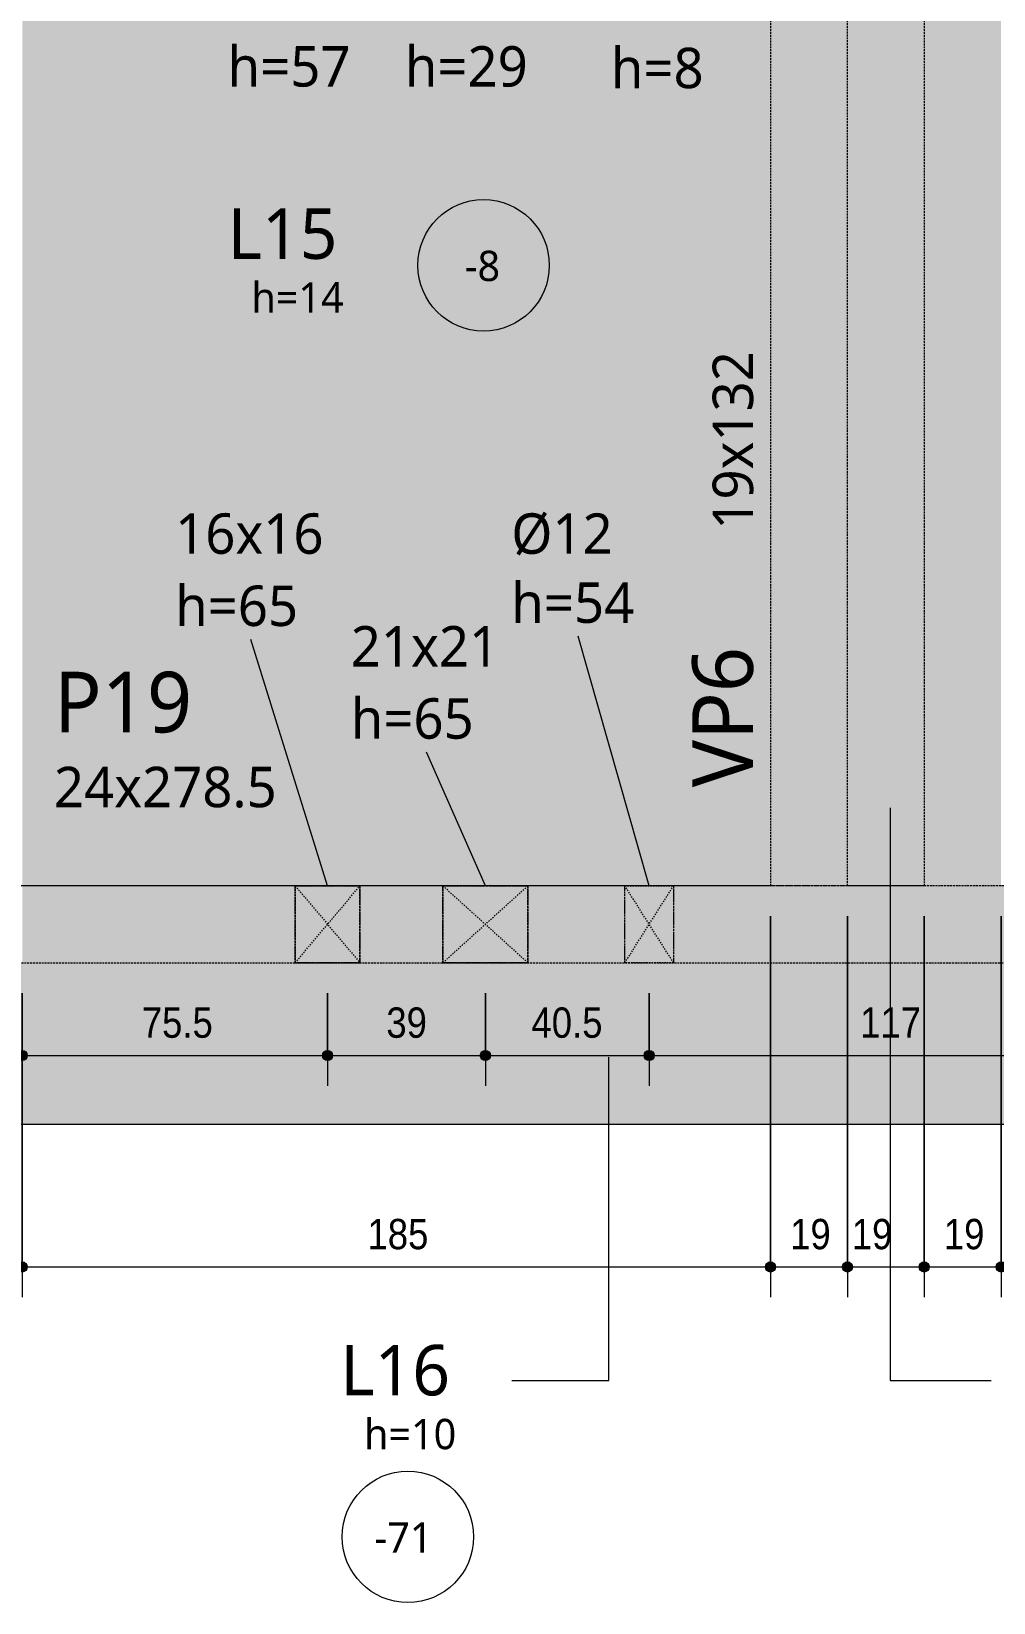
# Model space of a CAD drawing. Header units: centimetres. Extents: x -1475 to 26323, y -1238 to 84208.
# Drawn here: x 8086.6 to 8324.4, y -1238 to -849.5 of the extents above; entities that cross this region are included whole.
import ezdxf

# ---------------------------------------------------------------- set-up
doc = ezdxf.new("R2010")
doc.units = ezdxf.units.CM
doc.linetypes.add('Hidden', pattern=[0.714375, 0.47625, -0.238125])
doc.linetypes.add('Traço', pattern=[0.6349999999999998, 0.3174999999999999, -0.3174999999999999])
for name, color, linetype, lineweight in [('A-ANNO-DIMS', 7, 'Continuous', 9), ('A-ANNO-DIMS-50', 7, 'Continuous', 9), ('A-DETL', 7, 'Hidden', 18), ('A-FLOR', 7, 'Continuous', 9), ('A-FLOR-IDEN', 7, 'Continuous', 9), ('A-GENM', 7, 'Continuous', 18), ('A-GENM-HDLN', 7, 'Traço', 18), ('A-GENM-IDEN', 7, 'Continuous', 9), ('S-BEAM-IDEN', 7, 'Continuous', 9), ('S-COLS-IDEN', 7, 'Continuous', 9)]:
    doc.layers.add(name, color=color, linetype=linetype, lineweight=lineweight)
doc.styles.add('Fira Sans', font='', dxfattribs={"width": 0.9, "height": 7.5})
doc.styles.add('Gadugi', font='gadugi.ttf', dxfattribs={"height": 10})
doc.styles.add('Gadugi_1', font='gadugi.ttf', dxfattribs={"height": 14.99999999999999})
doc.styles.add('Gadugi_3', font='gadugi.ttf', dxfattribs={"height": 7.499999999999995})
doc.styles.add('Gadugi_4', font='gadugi.ttf', dxfattribs={"height": 12.49999999999999})
doc.styles.get('Fira Sans').set_extended_font_data('Fira Sans')
doc.dimstyles.new('PED_R80_1_5mm_ACIMA_As_ESQ__R00', dxfattribs={"dimscale": 30.48, "dimtxt": 10.22984559970693, "dimasz": 0.3280839895013123, "dimexe": 0.2460629921259842, "dimexo": 0.2460629921259842, "dimgap": 0.04921259842519685, "dimtad": 1, "dimdec": 1, "dimrnd": 0.5, "dimdsep": 46, "dimtxsty": 'Fira Sans', "dimblk1": 'DOTSMALL', "dimblk2": 'DOTSMALL', "dimsah": 1, "dimcen": 0.09, "dimdle": 0.4921259842519685, "dimazin": 0, "dimtfac": 1, "dimtdec": 4, "dimtix": 1, "dimtmove": 0, "dimatfit": 3, "dimfxl": 1, "dimtvp": 1, "dimtolj": 1, "dimtzin": 0, "dimarcsym": 2})
doc.dimstyles.new('PED_R80_1_5mm_ACIMA_As_ESQ__R00_3', dxfattribs={"dimscale": 30.48, "dimtxt": 10.22984559970693, "dimasz": 0.3280839895013123, "dimexe": 0.2460629921259842, "dimexo": 0.2460629921259842, "dimgap": 0.04921259842519685, "dimtad": 1, "dimdec": 1, "dimrnd": 0.5, "dimdsep": 46, "dimtxsty": 'Fira Sans', "dimblk1": 'DOTSMALL', "dimblk2": 'DOTSMALL', "dimsah": 1, "dimcen": 0.09, "dimdle": 0.4921259842519685, "dimazin": 0, "dimtfac": 1, "dimtdec": 4, "dimtix": 1, "dimtmove": 2, "dimatfit": 3, "dimfxl": 1, "dimtvp": 1, "dimtolj": 1, "dimtzin": 0, "dimarcsym": 2})
doc.dimstyles.new('PED_R80_1_5mm_ACIMA_As_ESQ__R00_4', dxfattribs={"dimscale": 30.48, "dimtxt": 10.22984559970693, "dimasz": 0.3280839895013123, "dimexe": 0.2460629921259842, "dimexo": 0.2460629921259842, "dimgap": 0.04921259842519685, "dimtad": 1, "dimdec": 1, "dimrnd": 0.5, "dimdsep": 46, "dimtxsty": 'Fira Sans', "dimblk1": 'DOTSMALL', "dimblk2": 'DOTSMALL', "dimsah": 1, "dimcen": 0.09, "dimdle": 0.4921259842519685, "dimazin": 0, "dimtfac": 1, "dimtdec": 4, "dimtix": 1, "dimtmove": 0, "dimatfit": 3, "dimfxl": 1, "dimtvp": 1, "dimtolj": 1, "dimtzin": 0, "dimarcsym": 2})

# ---------------------------------------------------------------- blocks, each defined once
blk = doc.blocks.new('PED_FURO_CIRCULAR_R04_2020 _INSTÂNCIA_ - FURO CIRC-3774465-PL300 - FORMA DO DUPLEX SUPERIOR')
at = {"layer": 'A-GENM-HDLN'}
for p, q in [((6.000000000000609, -9.500000000000677), (-5.999999999999364, 9.499999999999192)), ((-5.999999999999363, -9.500000000000677), (6.00000000000061, 9.499999999999192)), ((-5.999999999999363, -9.500000000000677), (-5.999999999999363, 9.499999999999192)), ((-5.999999999999363, 9.499999999999194), (6.000000000000608, 9.499999999999194)), ((6.000000000000609, 9.499999999999194), (6.000000000000609, -9.500000000000675)), ((6.000000000000609, -9.500000000000677), (-5.999999999999362, -9.500000000000677))]:
    blk.add_line(p, q, dxfattribs=at)
blk = doc.blocks.new('PED_FURO_RETANGULAR_R04_2020 _INSTÂNCIA_ - FURO RET-4011217-PL300 - FORMA DO DUPLEX SUPERIOR')
at = {"layer": 'A-GENM-HDLN'}
for p, q in [((-7.999999999999368, 9.499999999999332), (8.000000000000684, -9.500000000000746)), ((-7.999999999999368, -9.500000000000746), (8.000000000000684, 9.499999999999332)), ((-7.999999999999368, -9.500000000000746), (-7.999999999999368, 9.499999999999332)), ((-7.999999999999368, 9.499999999999332), (8.000000000000684, 9.499999999999332)), ((8.000000000000682, 9.499999999999332), (8.000000000000682, -9.500000000000746)), ((8.000000000000682, -9.500000000000746), (-7.999999999999369, -9.500000000000746))]:
    blk.add_line(p, q, dxfattribs=at)
blk = doc.blocks.new('PED_FURO_RETANGULAR_R04_2020 _INSTÂNCIA_ - FURO RET-4011144-PL300 - FORMA DO DUPLEX SUPERIOR')
at = {"layer": 'A-GENM-HDLN'}
for p, q in [((-10.49999999999937, 9.499999999999332), (10.50000000000068, -9.500000000000746)), ((-10.49999999999937, -9.500000000000746), (10.50000000000068, 9.499999999999332)), ((-10.49999999999937, -9.500000000000746), (-10.49999999999937, 9.499999999999332)), ((-10.49999999999937, 9.499999999999332), (10.50000000000068, 9.499999999999332)), ((10.50000000000068, 9.499999999999332), (10.50000000000068, -9.500000000000746)), ((10.50000000000068, -9.500000000000746), (-10.49999999999936, -9.500000000000746))]:
    blk.add_line(p, q, dxfattribs=at)
blk = doc.blocks.new('PED_TAG_LAJE_R01 - TÍTULO_ESPESSURA_REBAIXO _LADO_-2413119-PL300 - FORMA DO DUPLEX SUPERIOR')
at = {"layer": 'A-FLOR-IDEN'}
blk.add_circle((0.8854065720845358, 3.172462292866385e-16), 0.3250000000000003, dxfattribs=at)
blk = doc.blocks.new('PED_TAG_LAJE_R01 - TÍTULO_ESPESSURA_REBAIXO-2413107-PL300 - FORMA DO DUPLEX SUPERIOR')
at = {"layer": 'A-FLOR-IDEN'}
blk.add_circle((-0.0458309989547917, -0.6673473073105288), 0.3250000000000003, dxfattribs=at)
blk = doc.blocks.new('DIMBLOCK114-PL300 - FORMA DO DUPLEX SUPERIOR')
at = {"layer": 'A-ANNO-DIMS-50', "true_color": 0x000032}
h = blk.add_hatch(color=178, dxfattribs=at)
edge = h.paths.add_edge_path(flags=0)
edge.add_arc((8084.279423198303, -1154.981331020722), 1.249999999999798, 0, 360)
h = blk.add_hatch(color=178, dxfattribs=at)
edge = h.paths.add_edge_path(flags=0)
edge.add_arc((8269.279413636446, -1154.981209907617), 1.249999999999964, 0, 360)
at = {"layer": 'A-ANNO-DIMS-50', "color": 178, "true_color": 0x000032}
for p, q in [((8269.279356856505, -1068.249979305979), (8269.279418546437, -1162.481209907615)), ((8269.279413636446, -1154.981209907617), (8269.279356856505, -1068.249979305979)), ((8084.279378856925, -1087.249979305979), (8084.279428108293, -1162.481331020721)), ((8084.279423198303, -1154.981331020722), (8084.279378856925, -1087.249979305979)), ((8084.279423198303, -1154.981331020722), (8269.279413636446, -1154.981209907617))]:
    blk.add_line(p, q, dxfattribs=at)
for centre, radius in [((8084.279423198303, -1154.981331020722), 1.249999999999798), ((8269.279413636446, -1154.981209907617), 1.249999999999964)]:
    blk.add_circle(centre, radius, dxfattribs=at)
at = {"layer": 'A-ANNO-DIMS-50', "color": 0, "insert": (8169.631633903325, -1143.095934076991), "char_height": 7.5, "width": 17.15466415950855, "attachment_point": 1, "rotation": 3.750956839399784e-05, "line_spacing_factor": 1.049214933303275, "style": 'Fira Sans'}
blk.add_mtext('185', dxfattribs=at)
blk = doc.blocks.new('_DotSmall')
at = {"color": 0, "linetype": 'ByBlock', "const_width": 0.5}
blk.add_lwpolyline([(-0.0625, 0, 1), (0.0625, 0, 1)], format="xyb", close=True, dxfattribs=at)
blk = doc.blocks.new('DIMBLOCK115-PL300 - FORMA DO DUPLEX SUPERIOR')
at = {"layer": 'A-ANNO-DIMS-50', "true_color": 0x000032}
h = blk.add_hatch(color=178, dxfattribs=at)
edge = h.paths.add_edge_path(flags=0)
edge.add_arc((8269.279413636446, -1154.981209907617), 1.249999999999964, 0, 360)
h = blk.add_hatch(color=178, dxfattribs=at)
edge = h.paths.add_edge_path(flags=0)
edge.add_arc((8288.27941363644, -1154.981197468973), 1.249999999999798, 0, 360)
at = {"layer": 'A-ANNO-DIMS-50', "color": 178, "true_color": 0x000032}
for p, q in [((8269.279356856505, -1068.249979305979), (8269.279418546437, -1162.481209907615)), ((8269.279413636446, -1154.981209907617), (8269.279356856505, -1068.249979305979)), ((8288.279356856505, -1068.249979305979), (8288.27941854643, -1162.481197468971)), ((8288.27941363644, -1154.981197468973), (8288.279356856505, -1068.249979305979)), ((8269.279413636446, -1154.981209907617), (8288.27941363644, -1154.981197468973))]:
    blk.add_line(p, q, dxfattribs=at)
for centre, radius in [((8269.279413636446, -1154.981209907617), 1.249999999999964), ((8288.27941363644, -1154.981197468973), 1.249999999999798)]:
    blk.add_circle(centre, radius, dxfattribs=at)
at = {"layer": 'A-ANNO-DIMS-50', "color": 0, "insert": (8274.123514588988, -1143.095865669764), "char_height": 7.5, "width": 11.17413903967988, "attachment_point": 1, "rotation": 3.750956839399784e-05, "line_spacing_factor": 1.049214933303275, "style": 'Fira Sans'}
blk.add_mtext('19', dxfattribs=at)
blk = doc.blocks.new('DIMBLOCK116-PL300 - FORMA DO DUPLEX SUPERIOR')
at = {"layer": 'A-ANNO-DIMS-50', "true_color": 0x000032}
h = blk.add_hatch(color=178, dxfattribs=at)
edge = h.paths.add_edge_path(flags=0)
edge.add_arc((8288.27941363644, -1154.981197468973), 1.249999999999798, 0, 360)
h = blk.add_hatch(color=178, dxfattribs=at)
edge = h.paths.add_edge_path(flags=0)
edge.add_arc((8307.27941363643, -1154.981185030329), 1.249999999999964, 0, 360)
at = {"layer": 'A-ANNO-DIMS-50', "color": 178, "true_color": 0x000032}
for p, q in [((8288.279356856505, -1068.249979305979), (8288.27941854643, -1162.481197468971)), ((8288.27941363644, -1154.981197468973), (8288.279356856505, -1068.249979305979)), ((8307.279356856505, -1068.249979305979), (8307.27941854642, -1162.481185030327)), ((8307.27941363643, -1154.981185030329), (8307.279356856505, -1068.249979305979)), ((8288.27941363644, -1154.981197468973), (8307.27941363643, -1154.981185030329))]:
    blk.add_line(p, q, dxfattribs=at)
for centre, radius in [((8288.27941363644, -1154.981197468973), 1.249999999999798), ((8307.27941363643, -1154.981185030329), 1.249999999999964)]:
    blk.add_circle(centre, radius, dxfattribs=at)
at = {"layer": 'A-ANNO-DIMS-50', "color": 0, "insert": (8289.35845485553, -1143.095855695975), "char_height": 7.5, "width": 11.17413903967988, "attachment_point": 1, "rotation": 3.750956839399784e-05, "line_spacing_factor": 1.049214933303275, "style": 'Fira Sans'}
blk.add_mtext('19', dxfattribs=at)
blk = doc.blocks.new('DIMBLOCK117-PL300 - FORMA DO DUPLEX SUPERIOR')
at = {"layer": 'A-ANNO-DIMS-50', "true_color": 0x000032}
h = blk.add_hatch(color=178, dxfattribs=at)
edge = h.paths.add_edge_path(flags=0)
edge.add_arc((8307.27941363643, -1154.981185030329), 1.249999999999964, 0, 360)
h = blk.add_hatch(color=178, dxfattribs=at)
edge = h.paths.add_edge_path(flags=0)
edge.add_arc((8326.279413636423, -1154.981172591685), 1.249999999999798, 0, 360)
at = {"layer": 'A-ANNO-DIMS-50', "color": 178, "true_color": 0x000032}
for p, q in [((8307.279356856505, -1068.249979305979), (8307.27941854642, -1162.481185030327)), ((8307.27941363643, -1154.981185030329), (8307.279356856505, -1068.249979305979)), ((8326.279356856505, -1068.249979305979), (8326.279418546414, -1162.481172591683)), ((8326.279413636423, -1154.981172591685), (8326.279356856505, -1068.249979305979)), ((8307.27941363643, -1154.981185030329), (8326.279413636423, -1154.981172591685))]:
    blk.add_line(p, q, dxfattribs=at)
for centre, radius in [((8307.27941363643, -1154.981185030329), 1.249999999999964), ((8326.279413636423, -1154.981172591685), 1.249999999999798)]:
    blk.add_circle(centre, radius, dxfattribs=at)
at = {"layer": 'A-ANNO-DIMS-50', "color": 0, "insert": (8312.123514588971, -1143.095840792477), "char_height": 7.5, "width": 11.17413903967988, "attachment_point": 1, "rotation": 3.750956839399784e-05, "line_spacing_factor": 1.049214933303275, "style": 'Fira Sans'}
blk.add_mtext('19', dxfattribs=at)
blk = doc.blocks.new('DIMBLOCK303-PL300 - FORMA DO DUPLEX SUPERIOR')
at = {"layer": 'A-ANNO-DIMS-50', "true_color": 0x000032}
h = blk.add_hatch(color=178, dxfattribs=at)
edge = h.paths.add_edge_path(flags=0)
edge.add_arc((8084.279373946934, -1102.695401324447), 1.25, 0, 360)
h = blk.add_hatch(color=178, dxfattribs=at)
edge = h.paths.add_edge_path(flags=0)
edge.add_arc((8159.773905889743, -1102.695401324447), 1.249999999999972, 0, 360)
at = {"layer": 'A-ANNO-DIMS-50', "color": 178, "true_color": 0x000032}
for p, q in [((8084.279373946934, -1087.249979305981), (8084.279373946934, -1110.195401324447)), ((8084.279373946934, -1102.695401324447), (8084.279373946934, -1087.249979305981)), ((8159.773905889743, -1087.24997930598), (8159.773905889743, -1110.195401324447)), ((8159.773905889743, -1102.695401324447), (8159.773905889743, -1087.24997930598)), ((8069.279373946934, -1102.695401324447), (8159.773905889743, -1102.695401324447))]:
    blk.add_line(p, q, dxfattribs=at)
for centre, radius in [((8084.279373946934, -1102.695401324447), 1.25), ((8159.773905889743, -1102.695401324447), 1.249999999999972)]:
    blk.add_circle(centre, radius, dxfattribs=at)
at = {"layer": 'A-ANNO-DIMS-50', "color": 0, "insert": (8113.829648251907, -1090.810060257863), "char_height": 7.5, "width": 19.6727799994364, "attachment_point": 1, "line_spacing_factor": 1.049214933303275, "style": 'Fira Sans'}
blk.add_mtext('75.5', dxfattribs=at)
blk = doc.blocks.new('DIMBLOCK304-PL300 - FORMA DO DUPLEX SUPERIOR')
at = {"layer": 'A-ANNO-DIMS-50', "true_color": 0x000032}
h = blk.add_hatch(color=178, dxfattribs=at)
edge = h.paths.add_edge_path(flags=0)
edge.add_arc((8159.773905889743, -1102.695401324447), 1.249999999999972, 0, 360)
h = blk.add_hatch(color=178, dxfattribs=at)
edge = h.paths.add_edge_path(flags=0)
edge.add_arc((8198.773905889744, -1102.695401324447), 1.25, 0, 360)
at = {"layer": 'A-ANNO-DIMS-50', "color": 178, "true_color": 0x000032}
for p, q in [((8159.773905889743, -1087.24997930598), (8159.773905889743, -1110.195401324447)), ((8159.773905889743, -1102.695401324447), (8159.773905889743, -1087.24997930598)), ((8198.773905889744, -1087.24997930598), (8198.773905889744, -1110.195401324447)), ((8198.773905889744, -1102.695401324447), (8198.773905889744, -1087.24997930598)), ((8159.773905889743, -1102.695401324447), (8198.773905889744, -1102.695401324447))]:
    blk.add_line(p, q, dxfattribs=at)
for centre, radius in [((8159.773905889743, -1102.695401324447), 1.249999999999972), ((8198.773905889744, -1102.695401324447), 1.25)]:
    blk.add_circle(centre, radius, dxfattribs=at)
at = {"layer": 'A-ANNO-DIMS-50', "color": 0, "insert": (8174.290134956553, -1090.810060257863), "char_height": 7.5, "width": 11.96105023965734, "attachment_point": 1, "line_spacing_factor": 1.049214933303275, "style": 'Fira Sans'}
blk.add_mtext('39', dxfattribs=at)
blk = doc.blocks.new('DIMBLOCK305-PL300 - FORMA DO DUPLEX SUPERIOR')
at = {"layer": 'A-ANNO-DIMS-50', "true_color": 0x000032}
h = blk.add_hatch(color=178, dxfattribs=at)
edge = h.paths.add_edge_path(flags=0)
edge.add_arc((8198.773905889744, -1102.695401324447), 1.25, 0, 360)
h = blk.add_hatch(color=178, dxfattribs=at)
edge = h.paths.add_edge_path(flags=0)
edge.add_arc((8239.27937394779, -1102.695401324447), 1.25, 0, 360)
at = {"layer": 'A-ANNO-DIMS-50', "color": 178, "true_color": 0x000032}
for p, q in [((8198.773905889744, -1087.24997930598), (8198.773905889744, -1110.195401324447)), ((8198.773905889744, -1102.695401324447), (8198.773905889744, -1087.24997930598)), ((8239.27937394779, -1087.24997930598), (8239.27937394779, -1110.195401324447)), ((8239.27937394779, -1102.695401324447), (8239.27937394779, -1087.24997930598)), ((8198.773905889744, -1102.695401324447), (8239.27937394779, -1102.695401324447))]:
    blk.add_line(p, q, dxfattribs=at)
for centre in [(8198.773905889744, -1102.695401324447), (8239.27937394779, -1102.695401324447)]:
    blk.add_circle(centre, 1.25, dxfattribs=at)
at = {"layer": 'A-ANNO-DIMS-50', "color": 0, "insert": (8210.17388891902, -1090.810060257863), "char_height": 7.5, "width": 21.24660239939132, "attachment_point": 1, "line_spacing_factor": 1.049214933303275, "style": 'Fira Sans'}
blk.add_mtext('40.5', dxfattribs=at)
blk = doc.blocks.new('DIMBLOCK306-PL300 - FORMA DO DUPLEX SUPERIOR')
at = {"layer": 'A-ANNO-DIMS-50', "true_color": 0x000032}
h = blk.add_hatch(color=178, dxfattribs=at)
edge = h.paths.add_edge_path(flags=0)
edge.add_arc((8239.27937394779, -1102.695401324447), 1.25, 0, 360)
h = blk.add_hatch(color=178, dxfattribs=at)
edge = h.paths.add_edge_path(flags=0)
edge.add_arc((8356.279329946094, -1102.695401324447), 1.25, 0, 360)
at = {"layer": 'A-ANNO-DIMS-50', "color": 178, "true_color": 0x000032}
for p, q in [((8239.27937394779, -1087.24997930598), (8239.27937394779, -1110.195401324447)), ((8239.27937394779, -1102.695401324447), (8239.27937394779, -1087.24997930598)), ((8356.279329946094, -1087.24997930598), (8356.279329946094, -1110.195401324447)), ((8356.279329946094, -1102.695401324447), (8356.279329946094, -1087.24997930598)), ((8239.27937394779, -1102.695401324447), (8356.279329946094, -1102.695401324447))]:
    blk.add_line(p, q, dxfattribs=at)
for centre in [(8239.27937394779, -1102.695401324447), (8356.279329946094, -1102.695401324447)]:
    blk.add_circle(centre, 1.25, dxfattribs=at)
at = {"layer": 'A-ANNO-DIMS-50', "color": 0, "insert": (8291.41848641379, -1090.810060257863), "char_height": 7.5, "width": 15.26607727956265, "attachment_point": 1, "line_spacing_factor": 1.049214933303275, "style": 'Fira Sans'}
blk.add_mtext('117', dxfattribs=at)

msp = doc.modelspace()

# ---------------------------------------------------------------- hatches: boundary and pattern name
at = {"layer": 'A-DETL', "linetype": 'Continuous', "true_color": 0xffcc66}
for points in [[(8288.279351946514, -1060.749979305982), (8288.279351946514, -801.7499793059819), (8269.279351946514, -801.7499793059819), (8269.279351946514, -1060.749979305982)], [(8326.279351946514, -1060.749979305982), (8326.279351946514, -801.7499793059819), (8307.279351946514, -801.7499793059819), (8307.279351946514, -1060.749979305982)], [(8347.958013891166, -1079.749979305982), (8511.279329946095, -1079.749979305982), (8511.279329946095, -1060.749979305982), (8084.279373946934, -1060.749979305982), (8084.279373946934, -1079.749979305982), (8165.967321236774, -1079.749979305982)]]:
    msp.add_hatch(color=31, dxfattribs=at).paths.add_polyline_path(points, flags=0)
at = {"layer": 'A-FLOR', "lineweight": 18, "true_color": 0xe6b8b7}
msp.add_hatch(color=9, dxfattribs=at).paths.add_polyline_path([(9477.279329946086, -1119.749979305981), (9477.279329946086, -214.7499793059854), (9437.279329946095, -214.7499793059854), (9437.279329946086, -1079.749979305991), (7158.279373946983, -1079.749979305981), (7158.279373946983, -214.7499793059854), (7118.278781474733, -214.7499793059854), (7118.279373946983, -1119.749979305981), (9439.902169817513, -1119.749979305981)], flags=0)
at = {"layer": 'A-FLOR', "lineweight": 18, "true_color": 0xd9d9d9}
for points in [[(8084.279373946933, -1060.749979305982), (8269.279351946514, -1060.749979305982), (8269.279351946514, -801.7499793059815), (8084.279373946933, -801.7499793059815), (8084.279373946933, -1008.784759133312)], [(8307.279351946514, -1060.749979305982), (8307.279351946514, -801.7499793059819), (8288.279351946514, -801.7499793059819), (8288.279351946514, -1060.749979305982)]]:
    msp.add_hatch(color=254, dxfattribs=at).paths.add_polyline_path(points, flags=0)

# ---------------------------------------------------------------- linework, layer by layer
at = {"layer": 'A-DETL'}
for p, q in [((8269.279351946514, -801.749979305981), (8269.279351946514, -1060.74997930598)), ((8288.279351946514, -1060.74997930598), (8288.279351946514, -801.7499793059811)), ((8307.279351946514, -801.7499793059811), (8307.279351946514, -1060.74997930598)), ((8269.279351946514, -1060.74997930598), (7705.278755116688, -1060.74997930598)), ((8511.279329946094, -1060.74997930598), (8084.279373946934, -1060.74997930598)), ((8167.773905889744, -1060.74997930598), (8151.773905889744, -1060.74997930598)), ((8151.773905889744, -1060.74997930598), (8167.773905889744, -1060.74997930598)), ((8151.773905889744, -1079.74997930598), (8151.773905889744, -1060.74997930598)), ((8151.773905889744, -1060.74997930598), (8151.773905889744, -1079.74997930598)), ((8167.773905889744, -1060.74997930598), (8167.773905889744, -1079.74997930598)), ((8167.773905889744, -1079.74997930598), (8167.773905889744, -1060.74997930598)), ((8209.273905889744, -1060.74997930598), (8188.273905889745, -1060.74997930598)), ((8188.273905889745, -1060.74997930598), (8209.273905889744, -1060.74997930598)), ((8188.273905889744, -1079.74997930598), (8188.273905889744, -1060.74997930598)), ((8188.273905889744, -1060.74997930598), (8188.273905889744, -1079.74997930598)), ((8209.273905889744, -1060.74997930598), (8209.273905889744, -1079.74997930598)), ((8209.273905889744, -1079.74997930598), (8209.273905889744, -1060.74997930598)), ((8233.27937394779, -1079.749979305982), (8233.27937394779, -1060.749979305982)), ((8245.27937394779, -1060.749979305982), (8245.27937394779, -1079.749979305982)), ((8288.279351946514, -1060.74997930598), (8269.279351946514, -1060.74997930598)), ((8307.279351946514, -1060.74997930598), (8288.279351946514, -1060.74997930598)), ((8326.279351946514, -1060.74997930598), (8307.279351946514, -1060.74997930598)), ((7624.744193866327, -1079.749979305981), (8909.27875511669, -1079.749979305981)), ((8151.773905889744, -1079.749979305981), (8167.773905889744, -1079.749979305981)), ((8167.773905889744, -1079.749979305981), (8151.773905889744, -1079.749979305981)), ((8188.273905889745, -1079.749979305981), (8209.273905889744, -1079.749979305981)), ((8209.273905889744, -1079.749979305981), (8188.273905889745, -1079.749979305981))]:
    msp.add_line(p, q, dxfattribs=at)
at = {"layer": 'A-DETL', "linetype": 'Continuous'}
for p, q in [((8298.817527202758, -1041.463759204361), (8298.817527202758, -1183.087328382321)), ((8229.322518234401, -1183.087328382321), (8229.322518234401, -1103.087328382321)), ((8205.322518234401, -1183.087328382321), (8229.322518234401, -1183.087328382321)), ((8298.817527202758, -1183.087328382321), (8323.817527202758, -1183.087328382321))]:
    msp.add_line(p, q, dxfattribs=at)
at = {"layer": 'A-FLOR', "lineweight": 18}
msp.add_line((9477.279329946085, -1119.74997930598), (7118.279373946983, -1119.74997930598), dxfattribs=at)
at = {"layer": 'A-GENM-IDEN'}
for p, q in [((8159.773905889744, -1060.74997930598), (8140.783352578332, -999.805327693389)), ((8239.279373947791, -1060.74997930598), (8221.743326643144, -999.0240776933889)), ((8198.773905889744, -1060.74997930598), (8184.202811000807, -1027.665429376469))]:
    msp.add_line(p, q, dxfattribs=at)

# ---------------------------------------------------------------- block references
at = {"layer": 'A-FLOR-IDEN', "xscale": 49.99999999999998, "yscale": 49.99999999999998, "zscale": 49.99999999999998}
for name, p in [('PED_TAG_LAJE_R01 - TÍTULO_ESPESSURA_REBAIXO _LADO_-2413119-PL300 - FORMA DO DUPLEX SUPERIOR', (8154.065326815622, -907.32385497456)), ('PED_TAG_LAJE_R01 - TÍTULO_ESPESSURA_REBAIXO-2413107-PL300 - FORMA DO DUPLEX SUPERIOR', (8181.911975041163, -1188.338758569255))]:
    msp.add_blockref(name, p, dxfattribs=at)
at = {"layer": 'A-GENM', "linetype": 'Traço'}
for name, p in [('PED_FURO_RETANGULAR_R04_2020 _INSTÂNCIA_ - FURO RET-4011217-PL300 - FORMA DO DUPLEX SUPERIOR', (8159.773905889744, -1070.249979305979)), ('PED_FURO_RETANGULAR_R04_2020 _INSTÂNCIA_ - FURO RET-4011144-PL300 - FORMA DO DUPLEX SUPERIOR', (8198.773905889744, -1070.249979305979)), ('PED_FURO_CIRCULAR_R04_2020 _INSTÂNCIA_ - FURO CIRC-3774465-PL300 - FORMA DO DUPLEX SUPERIOR', (8239.27937394779, -1070.249979305979))]:
    msp.add_blockref(name, p, dxfattribs=at)

# ---------------------------------------------------------------- texts
at = {"layer": 'A-FLOR-IDEN', "attachment_point": 1}
for s, insert, char_height, width, style in [('L15', (8135.041506545428, -893.2334642103319), 12.49999999999999, 33.27003124999997, 'Gadugi_4'), ('-8', (8193.6946235268, -903.7199713304699), 7.499999999999995, 12.02531249999999, 'Gadugi_3'), ('h=14', (8140.936654439914, -911.5210499038279), 7.499999999999995, 29.66243749999997, 'Gadugi_3'), ('L16', (8162.888154770969, -1174.248367805027), 12.49999999999999, 33.27003124999997, 'Gadugi_4'), ('h=10', (8168.783302665454, -1192.535953498523), 7.499999999999995, 29.66243749999997, 'Gadugi_3'), ('-71', (8171.373143200375, -1218.102240290691), 7.499999999999995, 18.83965624999999, 'Gadugi_3')]:
    msp.add_mtext(s, dxfattribs=dict(at, insert=insert, char_height=char_height, width=width, style=style))
at = {"layer": 'A-GENM-IDEN', "char_height": 9.999999999999993, "attachment_point": 1, "style": 'Gadugi'}
for s, insert, width in [('h=57', (8135.041506545428, -853.1408520390673), 39.68353124999997), ('h=29', (8178.862163483607, -853.1408520390673), 39.68353124999997), ('h=8', (8229.800514402616, -853.5314770390675), 30.46412499999998), ('16x16', (8122.083352578331, -968.657381871385), 44.89449999999997), ('Ø12', (8205.193326643144, -968.6573818713849), 31.26581249999997), ('h=65', (8122.083352578331, -986.5152235267224), 39.68353124999997), ('h=54', (8205.193326643144, -985.7339735267223), 39.68353124999997), ('21x21', (8165.502811000806, -996.5174835544648), 44.89449999999997), ('h=65', (8165.502811000806, -1014.375325209802), 39.68353124999997)]:
    msp.add_mtext(s, dxfattribs=dict(at, insert=insert, width=width))
at = {"layer": 'S-BEAM-IDEN', "attachment_point": 1, "rotation": 90}
for s, insert, char_height, width, style in [('19x132', (8254.959852162432, -972.6834864006744), 9.999999999999993, 54.11390624999996, 'Gadugi'), ('VP6', (8249.930685495765, -1036.386229610699), 14.99999999999999, 44.49365624999997, 'Gadugi_1')]:
    msp.add_mtext(s, dxfattribs=dict(at, insert=insert, char_height=char_height, width=width, style=style))
at = {"layer": 'S-COLS-IDEN', "attachment_point": 1}
for s, insert, char_height, width, style in [('P19', (8092.114901671828, -1007.8174373189), 14.99999999999999, 42.48943749999997, 'Gadugi_1'), ('24x278.5', (8092.114901671828, -1031.307134872375), 9.999999999999993, 66.94090624999997, 'Gadugi')]:
    msp.add_mtext(s, dxfattribs=dict(at, insert=insert, char_height=char_height, width=width, style=style))

# ---------------------------------------------------------------- dimensions: what is measured, and where the dimension line sits
at = {"layer": 'A-ANNO-DIMS', "color": 178, "true_color": 0x000032}
for base, p1, p2, angle, override, picture, middle in [((8269.279351946514, -1154.981209907617), (8084.279373946934, -1079.749979305981), (8269.279351946514, -1060.74997930598), 3.750956835847578e-05, {"dimpost": '<>', "dimfxl": 185.973094451442}, 'DIMBLOCK114-PL300 - FORMA DO DUPLEX SUPERIOR', (8176.779362946724, -1149.665897860612)), ((8288.279351946514, -1154.981197468973), (8269.279351946514, -1060.74997930598), (8288.279351946514, -1060.74997930598), 3.750956873990884e-05, {"dimpost": '<>', "dimfxl": 19}, 'DIMBLOCK115-PL300 - FORMA DO DUPLEX SUPERIOR', (8278.779351946514, -1149.611458716131)), ((8326.279351946514, -1154.981172591685), (8307.279351946514, -1060.74997930598), (8326.279351946514, -1060.74997930598), 3.750956873990884e-05, {"dimpost": '<>', "dimfxl": 19}, 'DIMBLOCK117-PL300 - FORMA DO DUPLEX SUPERIOR', (8316.779351946514, -1149.611433838843))]:
    dim = msp.add_linear_dim(base=base, p1=p1, p2=p2, angle=angle, dimstyle='PED_R80_1_5mm_ACIMA_As_ESQ__R00', override=override, dxfattribs=at)
    dim.commit()
    dim.dimension.update_dxf_attribs({"geometry": picture, "text_midpoint": middle})
dim = msp.add_linear_dim(base=(8307.279351946514, -1154.981185030329), p1=(8288.279351946514, -1060.74997930598), p2=(8307.279351946514, -1060.74997930598), angle=3.75095680542518e-05, dimstyle='PED_R80_1_5mm_ACIMA_As_ESQ__R00_3', override={"dimpost": '<>', "dimfxl": 19}, dxfattribs=at)
dim.commit()
dim.dimension.update_dxf_attribs({"geometry": 'DIMBLOCK116-PL300 - FORMA DO DUPLEX SUPERIOR', "text_midpoint": (8294.945527648697, -1148.095852038312), "dimtype": 160, "text_rotation": 3.750956839399784e-05})
for base, p1, p2, override, picture, middle in [((8159.773905889743, -1102.695401324447), (8084.279373946934, -1079.749979305981), (8159.773905889743, -1079.74997930598), {"dimpost": '<>', "dimfxl": 75.49453194280886}, 'DIMBLOCK303-PL300 - FORMA DO DUPLEX SUPERIOR', (8122.026639918338, -1097.380089277442)), ((8198.773905889744, -1102.695401324447), (8159.773905889743, -1079.74997930598), (8198.773905889744, -1079.74997930598), {"dimpost": '<>', "dimfxl": 39.00000000000091}, 'DIMBLOCK304-PL300 - FORMA DO DUPLEX SUPERIOR', (8179.273905889744, -1097.325662571605)), ((8239.27937394779, -1102.695401324447), (8198.773905889744, -1079.74997930598), (8239.27937394779, -1079.74997930598), {"dimpost": '<>', "dimfxl": 40.50546805804515}, 'DIMBLOCK305-PL300 - FORMA DO DUPLEX SUPERIOR', (8219.026639918768, -1097.380089277442)), ((8356.279329946094, -1102.695401324447), (8239.27937394779, -1079.74997930598), (8356.279329946094, -1079.74997930598), {"dimpost": '<>', "dimfxl": 116.9999559983044}, 'DIMBLOCK306-PL300 - FORMA DO DUPLEX SUPERIOR', (8297.779351946941, -1097.39097461861))]:
    dim = msp.add_linear_dim(base=base, p1=p1, p2=p2, dimstyle='PED_R80_1_5mm_ACIMA_As_ESQ__R00_4', override=override, dxfattribs=at)
    dim.commit()
    dim.dimension.update_dxf_attribs({"geometry": picture, "text_midpoint": middle})

doc.saveas('drawing.dxf')
